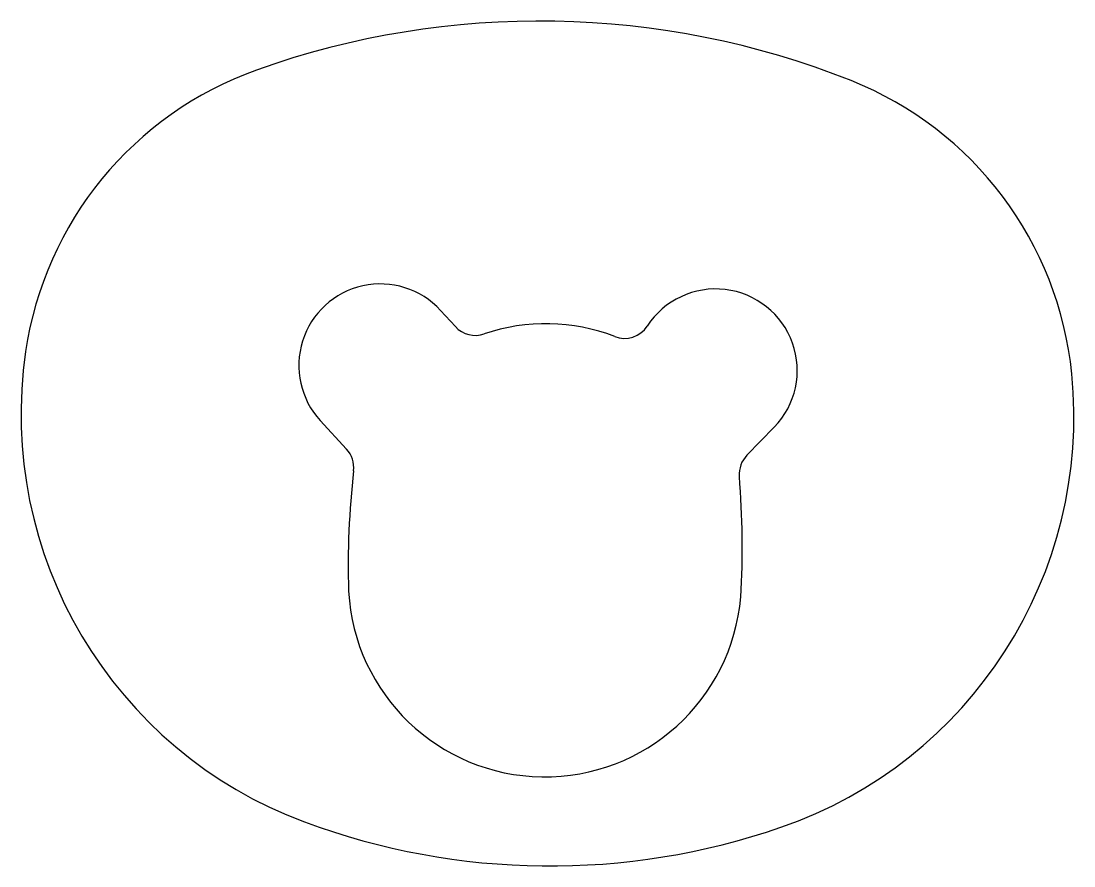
# Model space of a CAD drawing. Extents: x 1777.5 to 1816.2, y 1094.6 to 1125.6.
import ezdxf

# ---------------------------------------------------------------- set-up
doc = ezdxf.new("R2010")
doc.units = 0
doc.layers.get('0').update_dxf_attribs({"linetype": 'CONTINUOUS'})

msp = doc.modelspace()

# ---------------------------------------------------------------- linework, layer by layer
at = {"color": 0}
for p, q in [((1792.925, 1114.997), (1792.925, 1114.997)), ((1792.925, 1114.997), (1793.473, 1114.4)), ((1789.472, 1109.886), (1788.504, 1110.94)), ((1805.202, 1110.7), (1804.196, 1109.667))]:
    msp.add_line(p, q, dxfattribs=at)
for centre, radius, start, end in [((1796.579, 1094.648), 30.997, 68.3248, 109.6399), ((1790.53, 1111.598), 13, 109.6399, 171.6771), ((1803.208, 1111.38), 13, 5.6619, 68.2372), ((1790.715, 1112.969), 3, 42.5463, 222.548), ((1803.045, 1112.785), 3, 315.9633, 146.948), ((1796.801, 1107.508), 7, 68.8126, 108.9032), ((1799.693, 1114.967), 1, 248.8126, 326.948), ((1794.21, 1115.076), 1, 222.5481, 288.9032), ((1793.5, 1111.168), 16, 171.6907, 249.6236), ((1800.222, 1111.098), 16, 289.0507, 5.6123), ((1788.735, 1109.21), 1, 353.5154, 42.5476), ((1804.912, 1108.969), 1, 135.7501, 184.7816), ((1820.531, 1105.596), 31, 173.5154, 181.7229), ((1773.024, 1106.302), 31, 356.5718, 4.7816), ((1796.764, 1105.058), 7.23, 183.1232, 355.164), ((1796.958, 1120.548), 25.998, 249.6765, 289.0507)]:
    msp.add_arc(centre, radius, start, end, dxfattribs=at)

doc.saveas('drawing.dxf')
